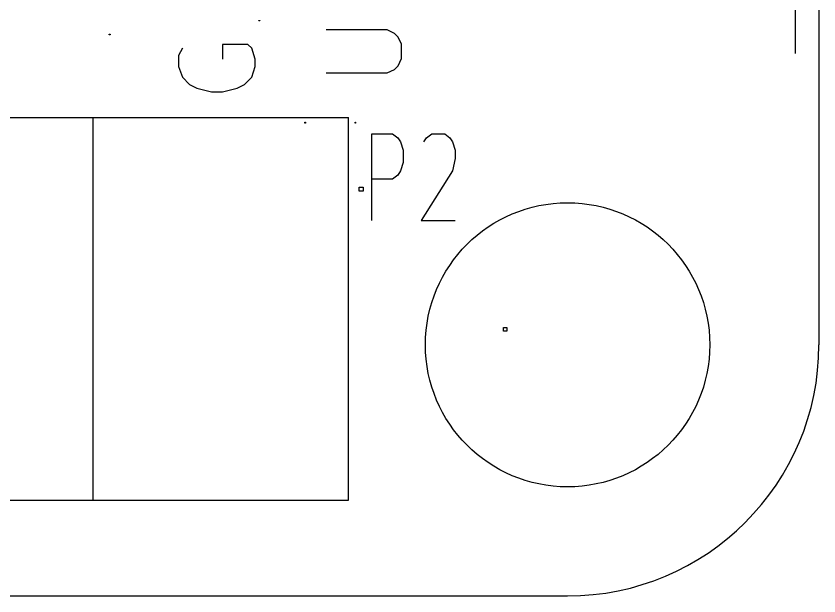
# Model space of a CAD drawing. Header units: millimetres. Extents: x -139 to 75, y -28 to 93.
# Drawn here: x -103.33 to -87.35, y -25.26 to -13.72 of the extents above; entities that cross this region are included whole.
import ezdxf

# ---------------------------------------------------------------- set-up
doc = ezdxf.new("R2010")
doc.units = ezdxf.units.MM
doc.header["$MEASUREMENT"] = 0
doc.header["$XCLIPFRAME"] = 0
doc.layers.add('Layer 1', color=7, linetype='Continuous')
picture_1 = doc.add_image_def('image122.jpg', size_in_pixel=(407, 407))
picture_2 = doc.add_image_def('image182.jpg', size_in_pixel=(107, 61))
picture_3 = doc.add_image_def('image203.jpg', size_in_pixel=(44, 124))
picture_4 = doc.add_image_def('image204.jpg', size_in_pixel=(48, 124))
picture_5 = doc.add_image_def('image210.jpg', size_in_pixel=(109, 68))
picture_6 = doc.add_image_def('image244.jpg', size_in_pixel=(360, 360))

msp = doc.modelspace()

# ---------------------------------------------------------------- linework, layer by layer
at = {"layer": 'Layer 1', "color": 136, "lineweight": 30}
for points in [[(-87.8256, -13.1641), (-87.8256, -13.1641), (-87.8256, -14.4646), (-87.8256, -14.4646)], [(-106.8756, -15.7397), (-106.8756, -15.7397), (-96.7156, -15.7397), (-96.7156, -15.7397)], [(-101.7956, -15.7397), (-101.7956, -15.7397), (-101.7956, -23.3597), (-101.7956, -23.3597)], [(-96.7156, -23.3597), (-96.7156, -23.3597), (-96.7156, -15.7397), (-96.7156, -15.7397)], [(-106.8756, -23.3597), (-106.8756, -23.3597), (-96.7156, -23.3597), (-96.7156, -23.3597)]]:
    msp.add_open_spline(points, degree=3, dxfattribs=at)
at = {"layer": 'Layer 1', "color": 52, "lineweight": 30}
for points in [[(-87.3557, -13.2632), (-87.3557, -13.2632), (-87.3557, -20.2634), (-87.3557, -20.2634)], [(-92.3544, -25.2649), (-89.5934, -25.2647), (-87.3544, -23.0257), (-87.3544, -20.2647)], [(-132.3542, -25.2647), (-132.3542, -25.2647), (-92.3544, -25.2647), (-92.3544, -25.2647)]]:
    msp.add_open_spline(points, degree=3, dxfattribs=at)
at = {"layer": 'Layer 1', "color": 136, "lineweight": 30}
for points, knots in [([(-97.155, -14.8532), (-97.155, -14.8532), (-95.9409, -14.8532), (-95.9409, -14.8532), (-95.9409, -14.8532), (-95.9409, -14.8532), (-95.7986, -14.7821), (-95.7986, -14.7821), (-95.7986, -14.7821), (-95.7986, -14.7821), (-95.7275, -14.711), (-95.7275, -14.711), (-95.7275, -14.711), (-95.7275, -14.711), (-95.6564, -14.5662), (-95.6564, -14.5662), (-95.6564, -14.5662), (-95.6564, -14.5662), (-95.6564, -14.2817), (-95.6564, -14.2817), (-95.6564, -14.2817), (-95.6564, -14.2817), (-95.7275, -14.1395), (-95.7275, -14.1395), (-95.7275, -14.1395), (-95.7275, -14.1395), (-95.7986, -14.0683), (-95.7986, -14.0683), (-95.7986, -14.0683), (-95.7986, -14.0683), (-95.9409, -13.9947), (-95.9409, -13.9947), (-95.9409, -13.9947), (-95.9409, -13.9947), (-97.155, -13.9947), (-97.155, -13.9947)], [0, 0, 0, 0, 0.1, 0.1, 0.1, 0.1, 0.2, 0.2, 0.2, 0.2, 0.3, 0.3, 0.3, 0.3, 0.4, 0.4, 0.4, 0.4, 0.5, 0.5, 0.5, 0.5, 0.6, 0.6, 0.6, 0.6, 0.7, 0.7, 0.7, 0.7, 0.8, 0.8, 0.8, 0.8, 1, 1, 1, 1]), ([(-100.0176, -14.3604), (-100.0176, -14.3604), (-100.0912, -14.5052), (-100.0912, -14.5052), (-100.0912, -14.5052), (-100.0912, -14.5052), (-100.0912, -14.7237), (-100.0912, -14.7237), (-100.0912, -14.7237), (-100.0912, -14.7237), (-100.0176, -14.9396), (-100.0176, -14.9396), (-100.0176, -14.9396), (-100.0176, -14.9396), (-99.8728, -15.0843), (-99.8728, -15.0843), (-99.8728, -15.0843), (-99.8728, -15.0843), (-99.728, -15.158), (-99.728, -15.158), (-99.728, -15.158), (-99.728, -15.158), (-99.4359, -15.2317), (-99.4359, -15.2317), (-99.4359, -15.2317), (-99.4359, -15.2317), (-99.22, -15.2317), (-99.22, -15.2317), (-99.22, -15.2317), (-99.22, -15.2317), (-98.9279, -15.158), (-98.9279, -15.158), (-98.9279, -15.158), (-98.9279, -15.158), (-98.7831, -15.0843), (-98.7831, -15.0843), (-98.7831, -15.0843), (-98.7831, -15.0843), (-98.6384, -14.9396), (-98.6384, -14.9396), (-98.6384, -14.9396), (-98.6384, -14.9396), (-98.5672, -14.7237), (-98.5672, -14.7237), (-98.5672, -14.7237), (-98.5672, -14.7237), (-98.5672, -14.5763), (-98.5672, -14.5763), (-98.5672, -14.5763), (-98.5672, -14.5763), (-98.6384, -14.3604), (-98.6384, -14.3604), (-98.6384, -14.3604), (-98.6384, -14.3604), (-98.712, -14.2868), (-98.712, -14.2868), (-98.712, -14.2868), (-98.712, -14.2868), (-99.22, -14.2868), (-99.22, -14.2868), (-99.22, -14.2868), (-99.22, -14.2868), (-99.22, -14.5763), (-99.22, -14.5763)], [0, 0, 0, 0, 0.0588235, 0.0588235, 0.0588235, 0.0588235, 0.1176471, 0.1176471, 0.1176471, 0.1176471, 0.1764706, 0.1764706, 0.1764706, 0.1764706, 0.2352941, 0.2352941, 0.2352941, 0.2352941, 0.2941176, 0.2941176, 0.2941176, 0.2941176, 0.3529412, 0.3529412, 0.3529412, 0.3529412, 0.4117647, 0.4117647, 0.4117647, 0.4117647, 0.4705882, 0.4705882, 0.4705882, 0.4705882, 0.5294118, 0.5294118, 0.5294118, 0.5294118, 0.5882353, 0.5882353, 0.5882353, 0.5882353, 0.6470588, 0.6470588, 0.6470588, 0.6470588, 0.7058824, 0.7058824, 0.7058824, 0.7058824, 0.7647059, 0.7647059, 0.7647059, 0.7647059, 0.8235294, 0.8235294, 0.8235294, 0.8235294, 0.8823529, 0.8823529, 0.8823529, 0.8823529, 1, 1, 1, 1]), ([(-100.0176, -14.3604), (-100.0176, -14.3604), (-100.0176, -14.3604), (-100.0176, -14.3604), (-100.0176, -14.3604), (-100.0176, -14.3604), (-100.0176, -14.3604), (-100.0176, -14.3604)], [0, 0, 0, 0, 0.3333333, 0.3333333, 0.3333333, 0.3333333, 1, 1, 1, 1]), ([(-97.155, -14.8532), (-97.155, -14.8532), (-97.155, -14.8532), (-97.155, -14.8532), (-97.155, -14.8532), (-97.155, -14.8532), (-97.155, -14.8532), (-97.155, -14.8532)], [0, 0, 0, 0, 0.3333333, 0.3333333, 0.3333333, 0.3333333, 1, 1, 1, 1]), ([(-101.7956, -15.7397), (-101.7956, -15.7397), (-101.7956, -15.7397), (-101.7956, -15.7397), (-101.7956, -15.7397), (-101.7956, -15.7397), (-101.7956, -15.7397), (-101.7956, -15.7397)], [0, 0, 0, 0, 0.3333333, 0.3333333, 0.3333333, 0.3333333, 1, 1, 1, 1]), ([(-89.526, -20.2649), (-89.526, -18.7028), (-90.7923, -17.4365), (-92.3544, -17.4365), (-92.3544, -17.4365), (-93.9165, -17.4365), (-95.1828, -18.7028), (-95.1828, -20.2649), (-95.1828, -20.2649), (-95.1828, -21.827), (-93.9165, -23.0933), (-92.3544, -23.0933), (-92.3544, -23.0933), (-90.7923, -23.0933), (-89.526, -21.827), (-89.526, -20.2649)], [0, 0, 0, 0, 0.2, 0.2, 0.2, 0.2, 0.4, 0.4, 0.4, 0.4, 0.6, 0.6, 0.6, 0.6, 1, 1, 1, 1]), ([(-96.7156, -23.3597), (-96.7156, -23.3597), (-96.7156, -23.3597), (-96.7156, -23.3597), (-96.7156, -23.3597), (-96.7156, -23.3597), (-96.7156, -23.3597), (-96.7156, -23.3597)], [0, 0, 0, 0, 0.3333333, 0.3333333, 0.3333333, 0.3333333, 1, 1, 1, 1])]:
    msp.add_open_spline(points, degree=3, knots=knots, dxfattribs=at)
at = {"layer": 'Layer 1', "color": 136, "lineweight": 25}
for points, knots in [([(-96.2482, -17.792), (-96.2482, -17.792), (-96.2482, -16.0622), (-96.2482, -16.0622), (-96.2482, -16.0622), (-96.2482, -16.0622), (-95.8342, -16.0622), (-95.8342, -16.0622), (-95.8342, -16.0622), (-95.8342, -16.0622), (-95.7301, -16.1435), (-95.7301, -16.1435), (-95.7301, -16.1435), (-95.7301, -16.1435), (-95.6793, -16.2273), (-95.6793, -16.2273), (-95.6793, -16.2273), (-95.6793, -16.2273), (-95.6259, -16.3899), (-95.6259, -16.3899), (-95.6259, -16.3899), (-95.6259, -16.3899), (-95.6259, -16.6388), (-95.6259, -16.6388), (-95.6259, -16.6388), (-95.6259, -16.6388), (-95.6793, -16.8039), (-95.6793, -16.8039), (-95.6793, -16.8039), (-95.6793, -16.8039), (-95.7301, -16.8852), (-95.7301, -16.8852), (-95.7301, -16.8852), (-95.7301, -16.8852), (-95.8342, -16.9665), (-95.8342, -16.9665), (-95.8342, -16.9665), (-95.8342, -16.9665), (-96.2482, -16.9665), (-96.2482, -16.9665)], [0, 0, 0, 0, 0.0909091, 0.0909091, 0.0909091, 0.0909091, 0.1818182, 0.1818182, 0.1818182, 0.1818182, 0.2727273, 0.2727273, 0.2727273, 0.2727273, 0.3636364, 0.3636364, 0.3636364, 0.3636364, 0.4545455, 0.4545455, 0.4545455, 0.4545455, 0.5454545, 0.5454545, 0.5454545, 0.5454545, 0.6363636, 0.6363636, 0.6363636, 0.6363636, 0.7272727, 0.7272727, 0.7272727, 0.7272727, 0.8181818, 0.8181818, 0.8181818, 0.8181818, 1, 1, 1, 1]), ([(-95.2119, -16.2273), (-95.2119, -16.2273), (-95.1611, -16.1435), (-95.1611, -16.1435), (-95.1611, -16.1435), (-95.1611, -16.1435), (-95.057, -16.0622), (-95.057, -16.0622), (-95.057, -16.0622), (-95.057, -16.0622), (-94.7979, -16.0622), (-94.7979, -16.0622), (-94.7979, -16.0622), (-94.7979, -16.0622), (-94.6937, -16.1435), (-94.6937, -16.1435), (-94.6937, -16.1435), (-94.6937, -16.1435), (-94.6429, -16.2273), (-94.6429, -16.2273), (-94.6429, -16.2273), (-94.6429, -16.2273), (-94.5921, -16.3899), (-94.5921, -16.3899), (-94.5921, -16.3899), (-94.5921, -16.3899), (-94.5921, -16.555), (-94.5921, -16.555), (-94.5921, -16.555), (-94.5921, -16.555), (-94.6429, -16.8039), (-94.6429, -16.8039), (-94.6429, -16.8039), (-94.6429, -16.8039), (-95.2652, -17.792), (-95.2652, -17.792), (-95.2652, -17.792), (-95.2652, -17.792), (-94.5921, -17.792), (-94.5921, -17.792)], [0, 0, 0, 0, 0.0909091, 0.0909091, 0.0909091, 0.0909091, 0.1818182, 0.1818182, 0.1818182, 0.1818182, 0.2727273, 0.2727273, 0.2727273, 0.2727273, 0.3636364, 0.3636364, 0.3636364, 0.3636364, 0.4545455, 0.4545455, 0.4545455, 0.4545455, 0.5454545, 0.5454545, 0.5454545, 0.5454545, 0.6363636, 0.6363636, 0.6363636, 0.6363636, 0.7272727, 0.7272727, 0.7272727, 0.7272727, 0.8181818, 0.8181818, 0.8181818, 0.8181818, 1, 1, 1, 1]), ([(-95.2119, -16.2273), (-95.2119, -16.2273), (-95.2119, -16.2273), (-95.2119, -16.2273), (-95.2119, -16.2273), (-95.2119, -16.2273), (-95.2119, -16.2273), (-95.2119, -16.2273)], [0, 0, 0, 0, 0.3333333, 0.3333333, 0.3333333, 0.3333333, 1, 1, 1, 1]), ([(-96.2482, -17.792), (-96.2482, -17.792), (-96.2482, -17.792), (-96.2482, -17.792), (-96.2482, -17.792), (-96.2482, -17.792), (-96.2482, -17.792), (-96.2482, -17.792)], [0, 0, 0, 0, 0.3333333, 0.3333333, 0.3333333, 0.3333333, 1, 1, 1, 1])]:
    msp.add_open_spline(points, degree=3, knots=knots, dxfattribs=at)
at = {"layer": 'Layer 1', "color": 52, "lineweight": 30}
msp.add_open_spline([(-92.3544, -25.2649), (-92.3544, -25.2649), (-92.3544, -25.2649), (-92.3544, -25.2649), (-92.3544, -25.2649), (-92.3544, -25.2649), (-92.3544, -25.2649), (-92.3544, -25.2649)], degree=3, knots=[0, 0, 0, 0, 0.3333333, 0.3333333, 0.3333333, 0.3333333, 1, 1, 1, 1], dxfattribs=at)

# ---------------------------------------------------------------- pictures from other files: only their frames are drawn
at = {"layer": 'Layer 1', "color": 136}
image = msp.add_image(picture_2, insert=(-97.155, -14.8532), size_in_units=(1.4861, 0.8472), dxfattribs=at)
image.set_boundary_path([(-97.155, -14.853), (-95.656, -13.995)])
image.dxf.flags = 3
image = msp.add_image(picture_5, insert=(-100.0912, -15.2317), size_in_units=(1.5139, 0.9444), dxfattribs=at)
image.set_boundary_path([(-100.091, -15.232), (-98.567, -14.287)])
image.dxf.flags = 3
image = msp.add_image(picture_3, insert=(-96.2482, -17.792), size_in_units=(0.6111, 1.7222), dxfattribs=at)
image.set_boundary_path([(-96.248, -17.792), (-95.626, -16.062)])
image.dxf.flags = 3
image = msp.add_image(picture_4, insert=(-95.2652, -17.792), size_in_units=(0.6667, 1.7222), dxfattribs=at)
image.set_boundary_path([(-95.265, -17.792), (-94.592, -16.062)])
image.dxf.flags = 3
image = msp.add_image(picture_1, insert=(-95.1828, -23.0933), size_in_units=(5.6528, 5.6528), dxfattribs=at)
image.set_boundary_path([(-95.183, -23.093), (-89.526, -17.436)])
image.dxf.flags = 3
at = {"layer": 'Layer 1', "color": 52}
image = msp.add_image(picture_6, insert=(-92.3544, -25.2649), size_in_units=(5, 5), dxfattribs=at)
image.set_boundary_path([(-92.354, -25.265), (-87.354, -20.265)])
image.dxf.flags = 3

doc.saveas('drawing.dxf')
